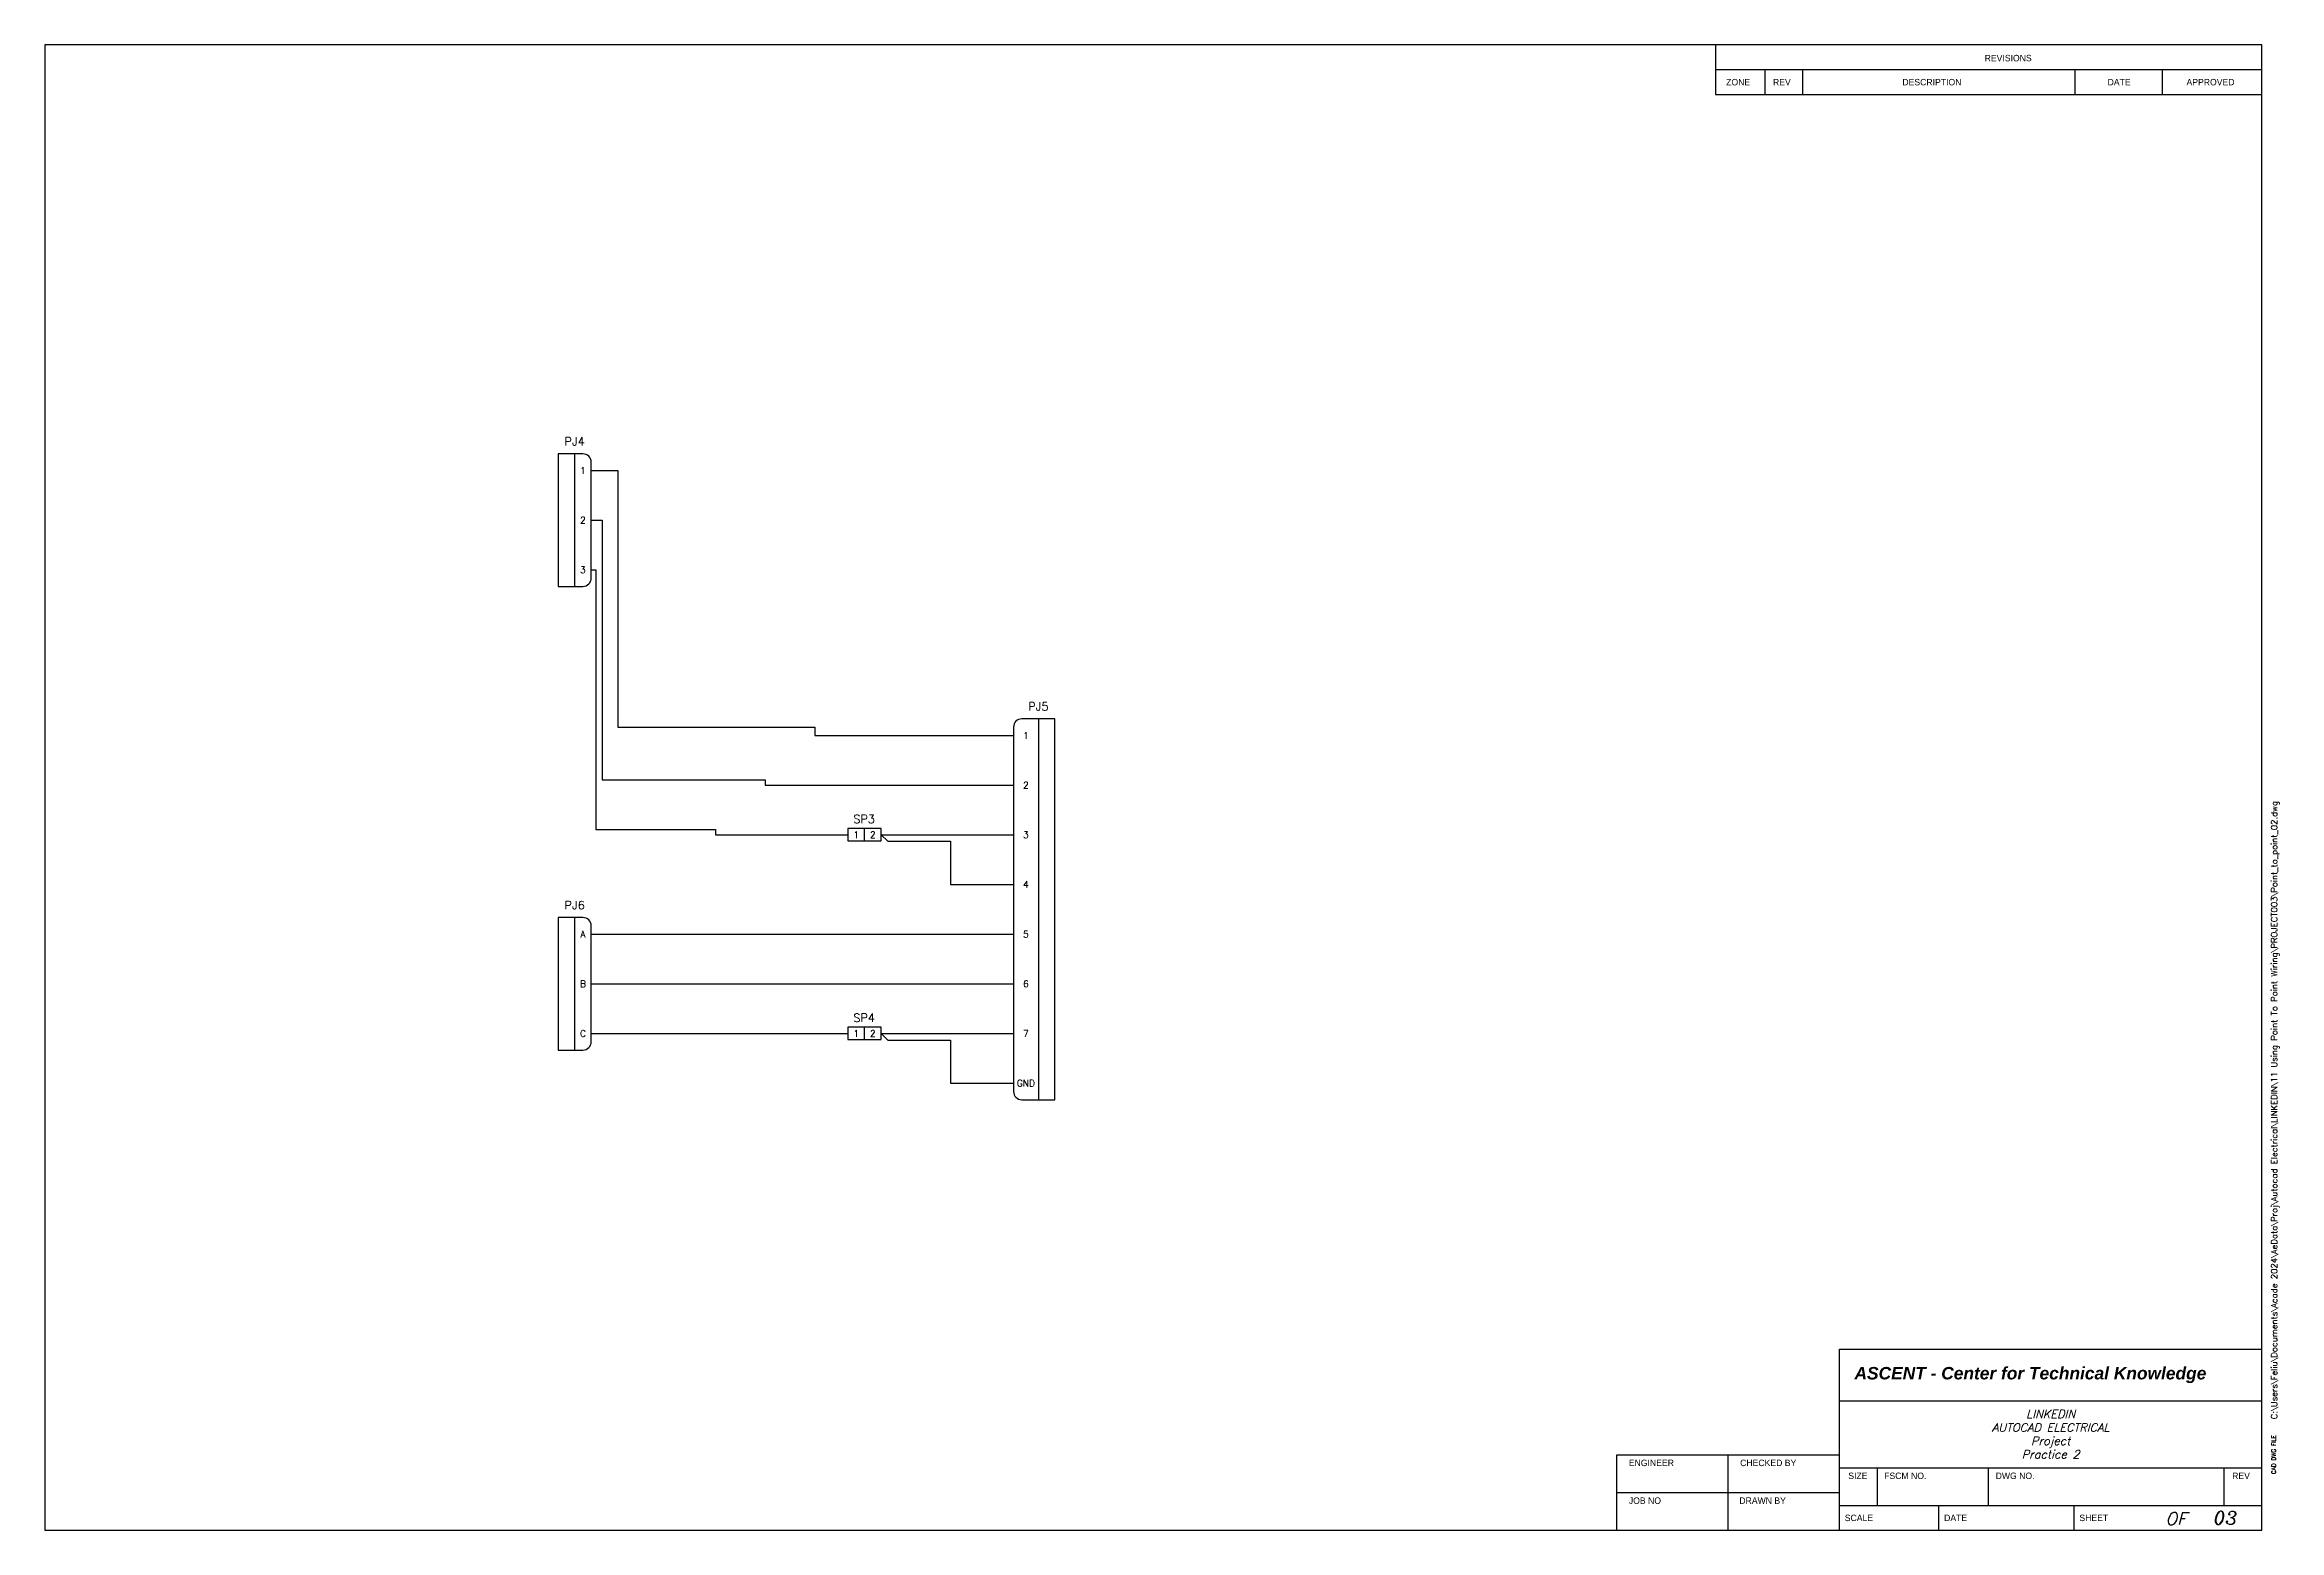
# Model space of a CAD drawing. Header units: inches. Extents: x 0 to 33.7, y 0 to 22.4.
import ezdxf
from ezdxf.enums import TextEntityAlignment as Align

# ---------------------------------------------------------------- set-up
doc = ezdxf.new("R2010")
doc.units = ezdxf.units.IN
doc.header["$MEASUREMENT"] = 0
for name, color, linetype in [('MISC', 2, 'Continuous'), ('SYMS', 7, 'Continuous'), ('TAGS', 52, 'Continuous'), ('TERMS', 6, 'Continuous'), ('TITLE', 7, 'Continuous'), ('WIRES', 7, 'Continuous')]:
    doc.layers.add(name, color=color, linetype=linetype)
doc.styles.add('ITALIC', font='ITALIC')
doc.styles.add('LOGO', font='arialbi.ttf')
doc.styles.add('SIMPLEX', font='SIMPLEX')
doc.styles.add('WD', font='romans.shx')

# ---------------------------------------------------------------- blocks, each defined once
blk = doc.blocks.new('HCN1_1JP_6E6')
at = {"layer": 'SYMS'}
for p, q in [((0.125, 0.25), (-0.25, 0.25)), ((-0.25, 0.25), (-0.25, -1.75)), ((0, 0.25), (0, -1.75)), ((0.25, -1.625), (0.25, 0.125)), ((-0.25, -1.75), (0.125, -1.75))]:
    blk.add_line(p, q, dxfattribs=at)
for centre, start, end in [((0.125, 0.125), 0, 90), ((0.125, -1.625), 270, 0)]:
    blk.add_arc(centre, 0.125, start, end, dxfattribs=at)
at = {"style": 'WD', "flags": 1}
blk.add_attdef('WD_JUMPERS', (0, 0), '', height=0.01, dxfattribs=at)
at = {"layer": 'SYMS', "style": 'WD', "width": 0.7}
for tag, p in [('INST', (-0.006, 1.25)), ('DESC1', (0, 0.906)), ('LOC', (-0.006, 1.08)), ('DESC2', (0, 0.725)), ('DESC3', (0, 0.55))]:
    blk.add_attdef(tag, text='', height=0.125, dxfattribs=at).set_placement(p, align=Align.CENTER)
at = {"layer": 'SYMS', "style": 'WD'}
blk.add_attdef('TAG1', text='', height=0.125, dxfattribs=at).set_placement((0, 0.375), align=Align.CENTER)
at = {"layer": 'SYMS', "style": 'WD', "width": 0.8}
blk.add_attdef('XREF', (1, 0.375), '', height=0.125, dxfattribs=at)
at = {"layer": 'SYMS', "style": 'WD', "flags": 8}
for tag, p in [('TERMDESC01J', (-0.35, 0.05)), ('TERMDESC02J', (-0.35, -0.7)), ('TERMDESC03J', (-0.35, -1.45))]:
    blk.add_attdef(tag, text='', height=0.1, dxfattribs=at).set_placement(p, align=Align.RIGHT)
at = {"layer": 'SYMS', "style": 'WD'}
for tag, flags, p in [('TERM01J', 9, (-0.125, 0)), ('TERM01P', 8, (0.125, 0)), ('TERM02J', 9, (-0.125, -0.75)), ('TERM02P', 8, (0.125, -0.75)), ('TERM03J', 9, (-0.125, -1.5)), ('TERM03P', 8, (0.125, -1.5))]:
    blk.add_attdef(tag, text='', height=0.1, dxfattribs=dict(at, flags=flags)).set_placement(p, align=Align.MIDDLE_CENTER)
for tag, p in [('X4_TINY_DOT_DONT_REMOVE_01J', (-0.25, 0)), ('X1_TINY_DOT_DONT_REMOVE_01P', (0.25, 0)), ('X4_TINY_DOT_DONT_REMOVE_02J', (-0.25, -0.75)), ('X1_TINY_DOT_DONT_REMOVE_02P', (0.25, -0.75)), ('X4_TINY_DOT_DONT_REMOVE_03J', (-0.25, -1.5)), ('X1_TINY_DOT_DONT_REMOVE_03P', (0.25, -1.5))]:
    blk.add_attdef(tag, p, '', height=0.0001, dxfattribs=at)
for tag, p, height, flags in [('X4TERM01J', (-0.25, 0), 0.01, 1), ('ACE_FLAG', (0.048, 0.134), 0.01, 9), ('FAMILY', (0.048, 0.121), 0.01, 9), ('GENDER', (0.109, 0.08), 0.01, 9), ('WDBLKNAM', (0.175, 0.125), 0.01, 9), ('X1TERM01P', (0.25, 0), 0.01, 1), ('TERMDESC01P', (0.35, 0.05), 0.1, 8), ('TERMDESC02P', (0.35, -0.7), 0.1, 8), ('X4TERM02J', (-0.25, -0.75), 0.01, 1), ('X1TERM02P', (0.25, -0.75), 0.01, 1), ('X4TERM03J', (-0.25, -1.5), 0.01, 1), ('X1TERM03P', (0.25, -1.5), 0.01, 1), ('TERMDESC03P', (0.35, -1.45), 0.1, 8), ('X8LINK', (0, -1.875), 0.01, 1)]:
    blk.add_attdef(tag, p, '', height=height, dxfattribs=dict(at, flags=flags))
at = {"layer": 'SYMS', "style": 'WD', "flags": 9}
for tag, p in [('ASSYCODE', (0.046, 0.065)), ('MFG', (0.051, 0.078)), ('CAT', (0.052, 0.098))]:
    blk.add_attdef(tag, text='', height=0.01, dxfattribs=at).set_placement(p, align=Align.CENTER)
at = {"layer": 'SYMS', "style": 'WD', "flags": 8}
for tag, p in [('X4WIRE01J', (-0.35, -0.05)), ('X4WIRE02J', (-0.35, -0.8)), ('X4WIRE03J', (-0.35, -1.55))]:
    blk.add_attdef(tag, text='', height=0.1, dxfattribs=at).set_placement(p, align=Align.TOP_RIGHT)
for tag, p in [('X1WIRE01P', (0.35, -0.05)), ('X1WIRE02P', (0.35, -0.8)), ('X1WIRE03P', (0.35, -1.55))]:
    blk.add_attdef(tag, text='', height=0.1, dxfattribs=at).set_placement(p, align=Align.TOP_LEFT)
blk = doc.blocks.new('HCN1_1PJ_B86')
at = {"layer": 'SYMS'}
for p, q in [((-0.375, 0.125), (-0.375, -5.375)), ((0.25, 0.25), (-0.25, 0.25)), ((0, 0.25), (0, -5.5)), ((0.25, -5.5), (0.25, 0.25)), ((-0.25, -5.5), (0.25, -5.5))]:
    blk.add_line(p, q, dxfattribs=at)
for centre, start, end in [((-0.25, 0.125), 90, 180), ((-0.25, -5.375), 180, 270)]:
    blk.add_arc(centre, 0.125, start, end, dxfattribs=at)
at = {"style": 'WD', "flags": 1}
blk.add_attdef('WD_JUMPERS', (0, 0), '', height=0.01, dxfattribs=at)
at = {"layer": 'SYMS', "style": 'WD', "width": 0.7}
for tag, p in [('INST', (-0.006, 1.25)), ('DESC1', (0, 0.906)), ('LOC', (-0.006, 1.08)), ('DESC2', (0, 0.725)), ('DESC3', (0, 0.55))]:
    blk.add_attdef(tag, text='', height=0.125, dxfattribs=at).set_placement(p, align=Align.CENTER)
at = {"layer": 'SYMS', "style": 'WD'}
blk.add_attdef('TAG1', text='', height=0.125, dxfattribs=at).set_placement((0, 0.375), align=Align.CENTER)
at = {"layer": 'SYMS', "style": 'WD', "width": 0.8}
blk.add_attdef('XREF', (1, 0.375), '', height=0.125, dxfattribs=at)
at = {"layer": 'SYMS', "style": 'WD', "flags": 8}
for tag, p in [('TERMDESC01P', (-0.475, 0.05)), ('TERMDESC02P', (-0.475, -0.7)), ('TERMDESC03P', (-0.475, -1.45)), ('TERMDESC04P', (-0.475, -2.2)), ('TERMDESC05P', (-0.475, -2.95)), ('TERMDESC06P', (-0.475, -3.7)), ('TERMDESC07P', (-0.475, -4.45)), ('TERMDESC08P', (-0.475, -5.2))]:
    blk.add_attdef(tag, text='', height=0.1, dxfattribs=at).set_placement(p, align=Align.RIGHT)
at = {"layer": 'SYMS', "style": 'WD'}
for tag, flags, p in [('TERM01P', 8, (-0.188, 0)), ('TERM01J', 9, (0.125, 0)), ('TERM02P', 8, (-0.188, -0.75)), ('TERM02J', 9, (0.125, -0.75)), ('TERM03P', 8, (-0.188, -1.5)), ('TERM03J', 9, (0.125, -1.5)), ('TERM04P', 8, (-0.188, -2.25)), ('TERM04J', 9, (0.125, -2.25)), ('TERM05P', 8, (-0.188, -3)), ('TERM05J', 9, (0.125, -3)), ('TERM06P', 8, (-0.188, -3.75)), ('TERM06J', 9, (0.125, -3.75)), ('TERM07P', 8, (-0.188, -4.5)), ('TERM07J', 9, (0.125, -4.5)), ('TERM08P', 8, (-0.188, -5.25)), ('TERM08J', 9, (0.125, -5.25))]:
    blk.add_attdef(tag, text='', height=0.1, dxfattribs=dict(at, flags=flags)).set_placement(p, align=Align.MIDDLE_CENTER)
for tag, p in [('X4_TINY_DOT_DONT_REMOVE_01P', (-0.375, 0)), ('X1_TINY_DOT_DONT_REMOVE_01J', (0.25, 0)), ('X4_TINY_DOT_DONT_REMOVE_02P', (-0.375, -0.75)), ('X1_TINY_DOT_DONT_REMOVE_02J', (0.25, -0.75)), ('X4_TINY_DOT_DONT_REMOVE_03P', (-0.375, -1.5)), ('X1_TINY_DOT_DONT_REMOVE_03J', (0.25, -1.5)), ('X4_TINY_DOT_DONT_REMOVE_04P', (-0.375, -2.25)), ('X1_TINY_DOT_DONT_REMOVE_04J', (0.25, -2.25)), ('X4_TINY_DOT_DONT_REMOVE_05P', (-0.375, -3)), ('X1_TINY_DOT_DONT_REMOVE_05J', (0.25, -3)), ('X4_TINY_DOT_DONT_REMOVE_06P', (-0.375, -3.75)), ('X1_TINY_DOT_DONT_REMOVE_06J', (0.25, -3.75)), ('X4_TINY_DOT_DONT_REMOVE_07P', (-0.375, -4.5)), ('X1_TINY_DOT_DONT_REMOVE_07J', (0.25, -4.5)), ('X4_TINY_DOT_DONT_REMOVE_08P', (-0.375, -5.25)), ('X1_TINY_DOT_DONT_REMOVE_08J', (0.25, -5.25))]:
    blk.add_attdef(tag, p, '', height=0.0001, dxfattribs=at)
for tag, p, height, flags in [('X4TERM01P', (-0.375, 0), 0.01, 1), ('ACE_FLAG', (0.048, 0.134), 0.01, 9), ('FAMILY', (0.048, 0.121), 0.01, 9), ('GENDER', (0.109, 0.08), 0.01, 9), ('WDBLKNAM', (0.175, 0.125), 0.01, 9), ('X1TERM01J', (0.25, 0), 0.01, 1), ('TERMDESC01J', (0.35, 0.05), 0.1, 8), ('TERMDESC02J', (0.35, -0.7), 0.1, 8), ('X4TERM02P', (-0.375, -0.75), 0.01, 1), ('X1TERM02J', (0.25, -0.75), 0.01, 1), ('X4TERM03P', (-0.375, -1.5), 0.01, 1), ('X1TERM03J', (0.25, -1.5), 0.01, 1), ('TERMDESC03J', (0.35, -1.45), 0.1, 8), ('X4TERM04P', (-0.375, -2.25), 0.01, 1), ('X1TERM04J', (0.25, -2.25), 0.01, 1), ('TERMDESC04J', (0.35, -2.2), 0.1, 8), ('X4TERM05P', (-0.375, -3), 0.01, 1), ('X1TERM05J', (0.25, -3), 0.01, 1), ('TERMDESC05J', (0.35, -2.95), 0.1, 8), ('TERMDESC06J', (0.35, -3.7), 0.1, 8), ('X4TERM06P', (-0.375, -3.75), 0.01, 1), ('X1TERM06J', (0.25, -3.75), 0.01, 1), ('TERMDESC07J', (0.35, -4.45), 0.1, 8), ('X4TERM07P', (-0.375, -4.5), 0.01, 1), ('X1TERM07J', (0.25, -4.5), 0.01, 1), ('X4TERM08P', (-0.375, -5.25), 0.01, 1), ('X1TERM08J', (0.25, -5.25), 0.01, 1), ('TERMDESC08J', (0.35, -5.2), 0.1, 8), ('X8LINK', (0, -5.625), 0.01, 1)]:
    blk.add_attdef(tag, p, '', height=height, dxfattribs=dict(at, flags=flags))
at = {"layer": 'SYMS', "style": 'WD', "flags": 9}
for tag, p in [('ASSYCODE', (0.046, 0.065)), ('MFG', (0.051, 0.078)), ('CAT', (0.052, 0.098))]:
    blk.add_attdef(tag, text='', height=0.01, dxfattribs=at).set_placement(p, align=Align.CENTER)
at = {"layer": 'SYMS', "style": 'WD', "flags": 8}
for tag, p in [('X4WIRE01P', (-0.475, -0.05)), ('X4WIRE02P', (-0.475, -0.8)), ('X4WIRE03P', (-0.475, -1.55)), ('X4WIRE04P', (-0.475, -2.3)), ('X4WIRE05P', (-0.475, -3.05)), ('X4WIRE06P', (-0.475, -3.8)), ('X4WIRE07P', (-0.475, -4.55)), ('X4WIRE08P', (-0.475, -5.3))]:
    blk.add_attdef(tag, text='', height=0.1, dxfattribs=at).set_placement(p, align=Align.TOP_RIGHT)
for tag, p in [('X1WIRE01J', (0.35, -0.05)), ('X1WIRE02J', (0.35, -0.8)), ('X1WIRE03J', (0.35, -1.55)), ('X1WIRE04J', (0.35, -2.3)), ('X1WIRE05J', (0.35, -3.05)), ('X1WIRE06J', (0.35, -3.8)), ('X1WIRE07J', (0.35, -4.55)), ('X1WIRE08J', (0.35, -5.3))]:
    blk.add_attdef(tag, text='', height=0.1, dxfattribs=at).set_placement(p, align=Align.TOP_LEFT)
blk = doc.blocks.new('HCN1_1JP_CEC')
at = {"layer": 'SYMS'}
for p, q in [((0.125, 0.25), (-0.25, 0.25)), ((-0.25, 0.25), (-0.25, -1.75)), ((0, 0.25), (0, -1.75)), ((0.25, -1.625), (0.25, 0.125)), ((-0.25, -1.75), (0.125, -1.75))]:
    blk.add_line(p, q, dxfattribs=at)
for centre, start, end in [((0.125, 0.125), 0, 90), ((0.125, -1.625), 270, 0)]:
    blk.add_arc(centre, 0.125, start, end, dxfattribs=at)
at = {"style": 'WD', "flags": 1}
blk.add_attdef('WD_JUMPERS', (0, 0), '', height=0.01, dxfattribs=at)
at = {"layer": 'SYMS', "style": 'WD', "width": 0.7}
for tag, p in [('INST', (-0.006, 1.25)), ('DESC1', (0, 0.906)), ('LOC', (-0.006, 1.08)), ('DESC2', (0, 0.725)), ('DESC3', (0, 0.55))]:
    blk.add_attdef(tag, text='', height=0.125, dxfattribs=at).set_placement(p, align=Align.CENTER)
at = {"layer": 'SYMS', "style": 'WD'}
blk.add_attdef('TAG1', text='', height=0.125, dxfattribs=at).set_placement((0, 0.375), align=Align.CENTER)
at = {"layer": 'SYMS', "style": 'WD', "width": 0.8}
blk.add_attdef('XREF', (1, 0.375), '', height=0.125, dxfattribs=at)
at = {"layer": 'SYMS', "style": 'WD', "flags": 8}
for tag, p in [('TERMDESC01J', (-0.35, 0.05)), ('TERMDESC02J', (-0.35, -0.7)), ('TERMDESC03J', (-0.35, -1.45))]:
    blk.add_attdef(tag, text='', height=0.1, dxfattribs=at).set_placement(p, align=Align.RIGHT)
at = {"layer": 'SYMS', "style": 'WD'}
for tag, flags, p in [('TERM01J', 9, (-0.125, 0)), ('TERM01P', 8, (0.125, 0)), ('TERM02J', 9, (-0.125, -0.75)), ('TERM02P', 8, (0.125, -0.75)), ('TERM03J', 9, (-0.125, -1.5)), ('TERM03P', 8, (0.125, -1.5))]:
    blk.add_attdef(tag, text='', height=0.1, dxfattribs=dict(at, flags=flags)).set_placement(p, align=Align.MIDDLE_CENTER)
for tag, p in [('X4_TINY_DOT_DONT_REMOVE_01J', (-0.25, 0)), ('X1_TINY_DOT_DONT_REMOVE_01P', (0.25, 0)), ('X4_TINY_DOT_DONT_REMOVE_02J', (-0.25, -0.75)), ('X1_TINY_DOT_DONT_REMOVE_02P', (0.25, -0.75)), ('X4_TINY_DOT_DONT_REMOVE_03J', (-0.25, -1.5)), ('X1_TINY_DOT_DONT_REMOVE_03P', (0.25, -1.5))]:
    blk.add_attdef(tag, p, '', height=0.0001, dxfattribs=at)
for tag, p, height, flags in [('X4TERM01J', (-0.25, 0), 0.01, 1), ('ACE_FLAG', (0.048, 0.134), 0.01, 9), ('FAMILY', (0.048, 0.121), 0.01, 9), ('GENDER', (0.109, 0.08), 0.01, 9), ('WDBLKNAM', (0.175, 0.125), 0.01, 9), ('X1TERM01P', (0.25, 0), 0.01, 1), ('TERMDESC01P', (0.35, 0.05), 0.1, 8), ('TERMDESC02P', (0.35, -0.7), 0.1, 8), ('X4TERM02J', (-0.25, -0.75), 0.01, 1), ('X1TERM02P', (0.25, -0.75), 0.01, 1), ('X4TERM03J', (-0.25, -1.5), 0.01, 1), ('X1TERM03P', (0.25, -1.5), 0.01, 1), ('TERMDESC03P', (0.35, -1.45), 0.1, 8), ('X8LINK', (0, -1.875), 0.01, 1)]:
    blk.add_attdef(tag, p, '', height=height, dxfattribs=dict(at, flags=flags))
at = {"layer": 'SYMS', "style": 'WD', "flags": 9}
for tag, p in [('ASSYCODE', (0.046, 0.065)), ('MFG', (0.051, 0.078)), ('CAT', (0.052, 0.098))]:
    blk.add_attdef(tag, text='', height=0.01, dxfattribs=at).set_placement(p, align=Align.CENTER)
at = {"layer": 'SYMS', "style": 'WD', "flags": 8}
for tag, p in [('X4WIRE01J', (-0.35, -0.05)), ('X4WIRE02J', (-0.35, -0.8)), ('X4WIRE03J', (-0.35, -1.55))]:
    blk.add_attdef(tag, text='', height=0.1, dxfattribs=at).set_placement(p, align=Align.TOP_RIGHT)
for tag, p in [('X1WIRE01P', (0.35, -0.05)), ('X1WIRE02P', (0.35, -0.8)), ('X1WIRE03P', (0.35, -1.55))]:
    blk.add_attdef(tag, text='', height=0.1, dxfattribs=at).set_placement(p, align=Align.TOP_LEFT)
blk = doc.blocks.new('ACE Ascent D')
for p, q in [((33.469, 22.427), (0, 22.427)), ((0, 22.427), (0, 0)), ((25.219, 22.427), (25.219, 21.677)), ((33.469, 0), (33.469, 22.427)), ((33.469, 0), (33.469, 22.427)), ((25.219, 22.052), (33.469, 22.052)), ((25.969, 21.677), (25.969, 22.052)), ((26.539, 21.677), (26.539, 22.052)), ((30.649, 21.677), (30.649, 22.052)), ((31.969, 21.677), (31.969, 22.052)), ((25.219, 21.677), (33.469, 21.677)), ((27.094, 2.737), (33.469, 2.737)), ((27.094, 0), (27.094, 2.737)), ((27.094, 1.957), (33.469, 1.957)), ((23.734, 1.14), (27.094, 1.14)), ((23.734, 0), (23.734, 1.14)), ((25.414, 0), (25.414, 1.14)), ((27.094, 0.945), (33.469, 0.945)), ((27.664, 0.375), (27.664, 0.945)), ((29.344, 0.375), (29.344, 0.945)), ((32.899, 0.375), (32.899, 0.945)), ((23.734, 0.57), (27.094, 0.57)), ((27.094, 0.375), (33.469, 0.375)), ((28.594, 0), (28.594, 0.375)), ((30.635, 0), (30.635, 0.375)), ((0, 0), (33.469, 0))]:
    blk.add_line(p, q)
for s, p in [('REVISIONS', (29.284, 22.176)), ('ZONE', (25.382, 21.813)), ('REV', (26.089, 21.813)), ('DESCRIPTION', (28.042, 21.813)), ('DATE', (31.14, 21.813)), ('APPROVED', (32.331, 21.813)), ('ENGINEER', (23.913, 0.969)), ('CHECKED BY', (25.593, 0.969)), ('SIZE', (27.226, 0.774)), ('FSCM NO.', (27.767, 0.774)), ('DWG NO.', (29.45, 0.774)), ('REV', (33.02, 0.774)), ('JOB NO', (23.913, 0.399)), ('DRAWN BY', (25.581, 0.399)), ('SCALE', (27.172, 0.139)), ('DATE', (28.672, 0.139)), ('SHEET', (30.714, 0.139))]:
    blk.add_text(s, height=0.0975).set_placement(p)
at = {"style": 'LOGO'}
blk.add_text('ASCENT - Center for Technical Knowledge', height=0.1875, dxfattribs=at).set_placement((27.319, 2.278))
at = {"layer": 'TITLE', "style": 'SIMPLEX'}
blk.add_text('CAD DWG FILE', height=0.0625, rotation=90, dxfattribs=at).set_placement((33.677, 0.849))
at = {"layer": 'TITLE', "style": 'ITALIC'}
blk.add_text('OF', height=0.1875, dxfattribs=at).set_placement((32.173, 0.176), align=Align.MIDDLE_CENTER)
for tag, height, p in [('TITLE#1', 0.125, (30.281, 1.755)), ('TITLE#2', 0.125, (30.281, 1.552)), ('TITLE#3', 0.125, (30.281, 1.35)), ('TITLE#4', 0.125, (30.281, 1.147)), ('DWG#', 0.2, (31.121, 0.66)), ('SH#', 0.2, (31.541, 0.187)), ('SHTS', 0.2, (32.92, 0.187))]:
    blk.add_attdef(tag, text='', height=height, dxfattribs=at).set_placement(p, align=Align.MIDDLE_CENTER)
at = {"layer": 'TITLE', "style": 'SIMPLEX'}
blk.add_attdef('CAD#', (33.701, 1.677), '', height=0.0938, rotation=90, dxfattribs=at)
at = {"layer": 'TITLE'}
for tag, p, style in [('ENGINEER', (24.406, 0.664), 'ITALIC'), ('CHKDBY', (26.023, 0.664), 'ITALIC'), ('JOB#', (24.632, 0.092), 'ITALIC'), ('DRAWNBY', (26.093, 0.092), 'ITALIC'), ('SCALE', (27.742, 0.139), 'SIMPLEX'), ('DATE', (29.152, 0.139), 'SIMPLEX')]:
    blk.add_attdef(tag, p, '', height=0.0975, dxfattribs=dict(at, style=style))
at = {"layer": 'TITLE', "flags": 9}
blk.add_attdef('WD_TB', (27.182, -0.207), '', height=0.125, dxfattribs=at)
blk = doc.blocks.new('HSP1001')
blk.add_line((0, -0.092), (0, 0.095))
blk.add_lwpolyline([(-0.25, 0.095), (-0.25, -0.092), (0.25, -0.092), (0.25, 0.095)], close=True)
at = {"style": 'WD', "width": 0.7}
for tag, p in [('INST', (-0.012, 1.05)), ('DESC1', (-0.005, 0.706)), ('LOC', (-0.012, 0.88)), ('DESC2', (-0.005, 0.525)), ('DESC3', (-0.005, 0.35))]:
    blk.add_attdef(tag, text='', height=0.125, dxfattribs=at).set_placement(p, align=Align.CENTER)
at = {"style": 'WD', "width": 0.9, "flags": 8}
blk.add_attdef('TERMDESC01', text='', height=0.125, dxfattribs=at).set_placement((-0.312, 0.05), align=Align.RIGHT)
at = {"style": 'WD'}
for tag, p in [('TERM01', (-0.125, 0.001)), ('TERM02', (0.125, 0.001))]:
    blk.add_attdef(tag, text='', height=0.1, dxfattribs=at).set_placement(p, align=Align.MIDDLE_CENTER)
at = {"style": 'WD', "flags": 1}
for tag, p, height in [('X4TERM01', (-0.25, 0.001), 0.0125), ('MFG', (-0.141, 0), 0.01), ('X1TERM02', (0.25, 0.001), 0.0125), ('ASSYCODE', (-0.142, -0.05), 0.01), ('ACE_FLAG', (-0.141, -0.016), 0.01), ('CAT', (-0.142, -0.035), 0.01), ('FAMILY', (-0.141, -0.066), 0.01)]:
    blk.add_attdef(tag, p, '', height=height, dxfattribs=at)
at = {"style": 'WD'}
blk.add_attdef('TAG1', text='', height=0.125, dxfattribs=at).set_placement((-0.005, 0.175), align=Align.CENTER)
at = {"style": 'WD', "width": 0.9, "flags": 8}
blk.add_attdef('TERMDESC02', (0.312, 0.05), '', height=0.125, dxfattribs=at)
blk.add_attdef('X4WIRE01', text='', height=0.125, dxfattribs=at).set_placement((-0.312, -0.05), align=Align.TOP_RIGHT)
blk.add_attdef('X1WIRE02', text='', height=0.125, dxfattribs=at).set_placement((0.312, -0.05), align=Align.TOP_LEFT)

msp = doc.modelspace()

# ---------------------------------------------------------------- linework, layer by layer
at = {"layer": 'WIRES'}
for p, q in [((8.25, 16), (8.651, 16)), ((8.651, 16), (8.651, 12.122)), ((8.25, 15.25), (8.415, 15.25)), ((8.415, 15.25), (8.415, 11.33)), ((8.25, 14.5), (8.322, 14.5)), ((8.322, 14.5), (8.322, 10.581)), ((8.651, 12.122), (11.625, 12.122)), ((11.625, 12.122), (11.625, 12)), ((11.625, 12), (14.625, 12)), ((8.415, 11.33), (10.875, 11.33)), ((10.875, 11.33), (10.875, 11.25)), ((10.875, 11.25), (14.625, 11.25)), ((8.322, 10.581), (10.125, 10.581)), ((10.125, 10.581), (10.125, 10.5)), ((10.125, 10.5), (12.125, 10.5)), ((12.625, 10.501), (12.725, 10.401)), ((12.625, 10.5), (14.625, 10.5)), ((12.725, 10.401), (13.675, 10.401)), ((13.675, 10.401), (13.675, 9.75)), ((13.675, 9.75), (14.625, 9.75)), ((8.25, 9), (14.625, 9)), ((8.25, 8.25), (14.625, 8.25)), ((8.25, 7.5), (12.125, 7.5)), ((12.625, 7.501), (12.725, 7.401)), ((12.625, 7.5), (14.625, 7.5)), ((12.725, 7.401), (13.675, 7.401)), ((13.675, 7.401), (13.675, 6.75)), ((13.675, 6.75), (14.625, 6.75))]:
    msp.add_line(p, q, dxfattribs=at)

# ---------------------------------------------------------------- block references
ref = msp.add_blockref('ACE Ascent D', (0, 0))
ref.add_attrib('SHTS', '03', dxfattribs={"layer": 'MISC', "color": 1, "height": 0.2, "style": 'ITALIC'}).set_placement((32.92, 0.187), align=Align.MIDDLE_CENTER)
ref.add_attrib('TITLE#4', 'Practice 2', dxfattribs={"layer": 'MISC', "color": 1, "height": 0.125, "style": 'ITALIC'}).set_placement((30.281, 1.147), align=Align.MIDDLE_CENTER)
ref.add_attrib('TITLE#3', 'Project', dxfattribs={"layer": 'MISC', "color": 1, "height": 0.125, "style": 'ITALIC'}).set_placement((30.281, 1.35), align=Align.MIDDLE_CENTER)
ref.add_attrib('TITLE#2', 'AUTOCAD ELECTRICAL', dxfattribs={"layer": 'MISC', "color": 1, "height": 0.125, "style": 'ITALIC'}).set_placement((30.281, 1.552), align=Align.MIDDLE_CENTER)
ref.add_attrib('CAD#', 'C:\\Users\\Feliu\\Documents\\Acade 2024\\AeData\\Proj\\Autocad Electrical\\LINKEDIN\\11 Using Point To Point Wiring\\PROJECT003\\Point_to_point_02.dwg', (33.701, 1.677), dxfattribs={"layer": 'MISC', "color": 1, "height": 0.09375, "rotation": 90, "style": 'SIMPLEX'})
ref.add_attrib('TITLE#1', 'LINKEDIN', dxfattribs={"layer": 'MISC', "color": 1, "height": 0.125, "style": 'ITALIC'}).set_placement((30.281, 1.755), align=Align.MIDDLE_CENTER)
ref = msp.add_blockref('HCN1_1JP_6E6', (8, 16))
ref.add_attrib('TERM01P', '1', dxfattribs={"layer": 'TERMS', "height": 0.1, "style": 'WD', "flags": 8}).set_placement((8.125, 16), align=Align.MIDDLE_CENTER)
ref.add_attrib('X1_TINY_DOT_DONT_REMOVE_01P', '.', (8.25, 16), dxfattribs={"layer": 'MISC', "color": 7, "height": 0.0001, "style": 'WD'})
ref.add_attrib('X4_TINY_DOT_DONT_REMOVE_01J', '.', (7.75, 16), dxfattribs={"layer": 'MISC', "color": 7, "height": 0.0001, "style": 'WD'})
ref.add_attrib('TAG1', 'PJ4', dxfattribs={"layer": 'TAGS', "height": 0.125, "style": 'WD'}).set_placement((8, 16.375), align=Align.CENTER)
ref.add_attrib('TERM02P', '2', dxfattribs={"layer": 'TERMS', "height": 0.1, "style": 'WD', "flags": 8}).set_placement((8.125, 15.25), align=Align.MIDDLE_CENTER)
ref.add_attrib('X1_TINY_DOT_DONT_REMOVE_02P', '.', (8.25, 15.25), dxfattribs={"layer": 'MISC', "color": 7, "height": 0.0001, "style": 'WD'})
ref.add_attrib('X4_TINY_DOT_DONT_REMOVE_02J', '.', (7.75, 15.25), dxfattribs={"layer": 'MISC', "color": 7, "height": 0.0001, "style": 'WD'})
ref.add_attrib('TERM03P', '3', dxfattribs={"layer": 'TERMS', "height": 0.1, "style": 'WD', "flags": 8}).set_placement((8.125, 14.5), align=Align.MIDDLE_CENTER)
ref.add_attrib('X1_TINY_DOT_DONT_REMOVE_03P', '.', (8.25, 14.5), dxfattribs={"layer": 'MISC', "color": 7, "height": 0.0001, "style": 'WD'})
ref.add_attrib('X4_TINY_DOT_DONT_REMOVE_03J', '.', (7.75, 14.5), dxfattribs={"layer": 'MISC', "color": 7, "height": 0.0001, "style": 'WD'})
ref = msp.add_blockref('HCN1_1PJ_B86', (15, 12))
ref.add_attrib('TERM01P', '1', dxfattribs={"layer": 'TERMS', "height": 0.1, "style": 'WD', "flags": 8}).set_placement((14.812, 12), align=Align.MIDDLE_CENTER)
ref.add_attrib('X1_TINY_DOT_DONT_REMOVE_01J', '.', (15.25, 12), dxfattribs={"layer": 'MISC', "color": 7, "height": 0.0001, "style": 'WD'})
ref.add_attrib('X4_TINY_DOT_DONT_REMOVE_01P', '.', (14.625, 12), dxfattribs={"layer": 'MISC', "color": 7, "height": 0.0001, "style": 'WD'})
ref.add_attrib('TAG1', 'PJ5', dxfattribs={"layer": 'TAGS', "height": 0.125, "style": 'WD'}).set_placement((15, 12.375), align=Align.CENTER)
ref.add_attrib('TERM02P', '2', dxfattribs={"layer": 'TERMS', "height": 0.1, "style": 'WD', "flags": 8}).set_placement((14.812, 11.25), align=Align.MIDDLE_CENTER)
ref.add_attrib('X1_TINY_DOT_DONT_REMOVE_02J', '.', (15.25, 11.25), dxfattribs={"layer": 'MISC', "color": 7, "height": 0.0001, "style": 'WD'})
ref.add_attrib('X4_TINY_DOT_DONT_REMOVE_02P', '.', (14.625, 11.25), dxfattribs={"layer": 'MISC', "color": 7, "height": 0.0001, "style": 'WD'})
ref.add_attrib('TERM03P', '3', dxfattribs={"layer": 'TERMS', "height": 0.1, "style": 'WD', "flags": 8}).set_placement((14.812, 10.5), align=Align.MIDDLE_CENTER)
ref.add_attrib('X1_TINY_DOT_DONT_REMOVE_03J', '.', (15.25, 10.5), dxfattribs={"layer": 'MISC', "color": 7, "height": 0.0001, "style": 'WD'})
ref.add_attrib('X4_TINY_DOT_DONT_REMOVE_03P', '.', (14.625, 10.5), dxfattribs={"layer": 'MISC', "color": 7, "height": 0.0001, "style": 'WD'})
ref.add_attrib('TERM04P', '4', dxfattribs={"layer": 'TERMS', "height": 0.1, "style": 'WD', "flags": 8}).set_placement((14.812, 9.75), align=Align.MIDDLE_CENTER)
ref.add_attrib('X1_TINY_DOT_DONT_REMOVE_04J', '.', (15.25, 9.75), dxfattribs={"layer": 'MISC', "color": 7, "height": 0.0001, "style": 'WD'})
ref.add_attrib('X4_TINY_DOT_DONT_REMOVE_04P', '.', (14.625, 9.75), dxfattribs={"layer": 'MISC', "color": 7, "height": 0.0001, "style": 'WD'})
ref.add_attrib('TERM05P', '5', dxfattribs={"layer": 'TERMS', "height": 0.1, "style": 'WD', "flags": 8}).set_placement((14.812, 9), align=Align.MIDDLE_CENTER)
ref.add_attrib('X1_TINY_DOT_DONT_REMOVE_05J', '.', (15.25, 9), dxfattribs={"layer": 'MISC', "color": 7, "height": 0.0001, "style": 'WD'})
ref.add_attrib('X4_TINY_DOT_DONT_REMOVE_05P', '.', (14.625, 9), dxfattribs={"layer": 'MISC', "color": 7, "height": 0.0001, "style": 'WD'})
ref.add_attrib('TERM06P', '6', dxfattribs={"layer": 'TERMS', "height": 0.1, "style": 'WD', "flags": 8}).set_placement((14.812, 8.25), align=Align.MIDDLE_CENTER)
ref.add_attrib('X1_TINY_DOT_DONT_REMOVE_06J', '.', (15.25, 8.25), dxfattribs={"layer": 'MISC', "color": 7, "height": 0.0001, "style": 'WD'})
ref.add_attrib('X4_TINY_DOT_DONT_REMOVE_06P', '.', (14.625, 8.25), dxfattribs={"layer": 'MISC', "color": 7, "height": 0.0001, "style": 'WD'})
ref.add_attrib('TERM07P', '7', dxfattribs={"layer": 'TERMS', "height": 0.1, "style": 'WD', "flags": 8}).set_placement((14.812, 7.5), align=Align.MIDDLE_CENTER)
ref.add_attrib('X1_TINY_DOT_DONT_REMOVE_07J', '.', (15.25, 7.5), dxfattribs={"layer": 'MISC', "color": 7, "height": 0.0001, "style": 'WD'})
ref.add_attrib('X4_TINY_DOT_DONT_REMOVE_07P', '.', (14.625, 7.5), dxfattribs={"layer": 'MISC', "color": 7, "height": 0.0001, "style": 'WD'})
ref.add_attrib('TERM08P', 'GND', dxfattribs={"layer": 'TERMS', "height": 0.1, "style": 'WD', "flags": 8}).set_placement((14.812, 6.75), align=Align.MIDDLE_CENTER)
ref.add_attrib('X1_TINY_DOT_DONT_REMOVE_08J', '.', (15.25, 6.75), dxfattribs={"layer": 'MISC', "color": 7, "height": 0.0001, "style": 'WD'})
ref.add_attrib('X4_TINY_DOT_DONT_REMOVE_08P', '.', (14.625, 6.75), dxfattribs={"layer": 'MISC', "color": 7, "height": 0.0001, "style": 'WD'})
ref = msp.add_blockref('HCN1_1JP_CEC', (8, 9))
ref.add_attrib('TERM01P', 'A', dxfattribs={"layer": 'TERMS', "height": 0.1, "style": 'WD', "flags": 8}).set_placement((8.125, 9), align=Align.MIDDLE_CENTER)
ref.add_attrib('X1_TINY_DOT_DONT_REMOVE_01P', '.', (8.25, 9), dxfattribs={"layer": 'MISC', "color": 7, "height": 0.0001, "style": 'WD'})
ref.add_attrib('X4_TINY_DOT_DONT_REMOVE_01J', '.', (7.75, 9), dxfattribs={"layer": 'MISC', "color": 7, "height": 0.0001, "style": 'WD'})
ref.add_attrib('TAG1', 'PJ6', dxfattribs={"layer": 'TAGS', "height": 0.125, "style": 'WD'}).set_placement((8, 9.375), align=Align.CENTER)
ref.add_attrib('TERM02P', 'B', dxfattribs={"layer": 'TERMS', "height": 0.1, "style": 'WD', "flags": 8}).set_placement((8.125, 8.25), align=Align.MIDDLE_CENTER)
ref.add_attrib('X1_TINY_DOT_DONT_REMOVE_02P', '.', (8.25, 8.25), dxfattribs={"layer": 'MISC', "color": 7, "height": 0.0001, "style": 'WD'})
ref.add_attrib('X4_TINY_DOT_DONT_REMOVE_02J', '.', (7.75, 8.25), dxfattribs={"layer": 'MISC', "color": 7, "height": 0.0001, "style": 'WD'})
ref.add_attrib('TERM03P', 'C', dxfattribs={"layer": 'TERMS', "height": 0.1, "style": 'WD', "flags": 8}).set_placement((8.125, 7.5), align=Align.MIDDLE_CENTER)
ref.add_attrib('X1_TINY_DOT_DONT_REMOVE_03P', '.', (8.25, 7.5), dxfattribs={"layer": 'MISC', "color": 7, "height": 0.0001, "style": 'WD'})
ref.add_attrib('X4_TINY_DOT_DONT_REMOVE_03J', '.', (7.75, 7.5), dxfattribs={"layer": 'MISC', "color": 7, "height": 0.0001, "style": 'WD'})
at = {"layer": 'SYMS'}
ref = msp.add_blockref('HSP1001', (12.375, 10.5), dxfattribs=at)
ref.add_attrib('TAG1', 'SP3', dxfattribs={"layer": 'TAGS', "height": 0.125, "style": 'WD'}).set_placement((12.37, 10.675), align=Align.CENTER)
ref.add_attrib('TERM01', '1', dxfattribs={"layer": 'TERMS', "height": 0.1, "style": 'WD'}).set_placement((12.25, 10.501), align=Align.MIDDLE_CENTER)
ref.add_attrib('TERM02', '2', dxfattribs={"layer": 'TERMS', "height": 0.1, "style": 'WD'}).set_placement((12.5, 10.501), align=Align.MIDDLE_CENTER)
ref = msp.add_blockref('HSP1001', (12.375, 7.5), dxfattribs=at)
ref.add_attrib('TAG1', 'SP4', dxfattribs={"layer": 'TAGS', "height": 0.125, "style": 'WD'}).set_placement((12.37, 7.675), align=Align.CENTER)
ref.add_attrib('TERM01', '1', dxfattribs={"layer": 'TERMS', "height": 0.1, "style": 'WD'}).set_placement((12.25, 7.501), align=Align.MIDDLE_CENTER)
ref.add_attrib('TERM02', '2', dxfattribs={"layer": 'TERMS', "height": 0.1, "style": 'WD'}).set_placement((12.5, 7.501), align=Align.MIDDLE_CENTER)

doc.saveas('drawing.dxf')
